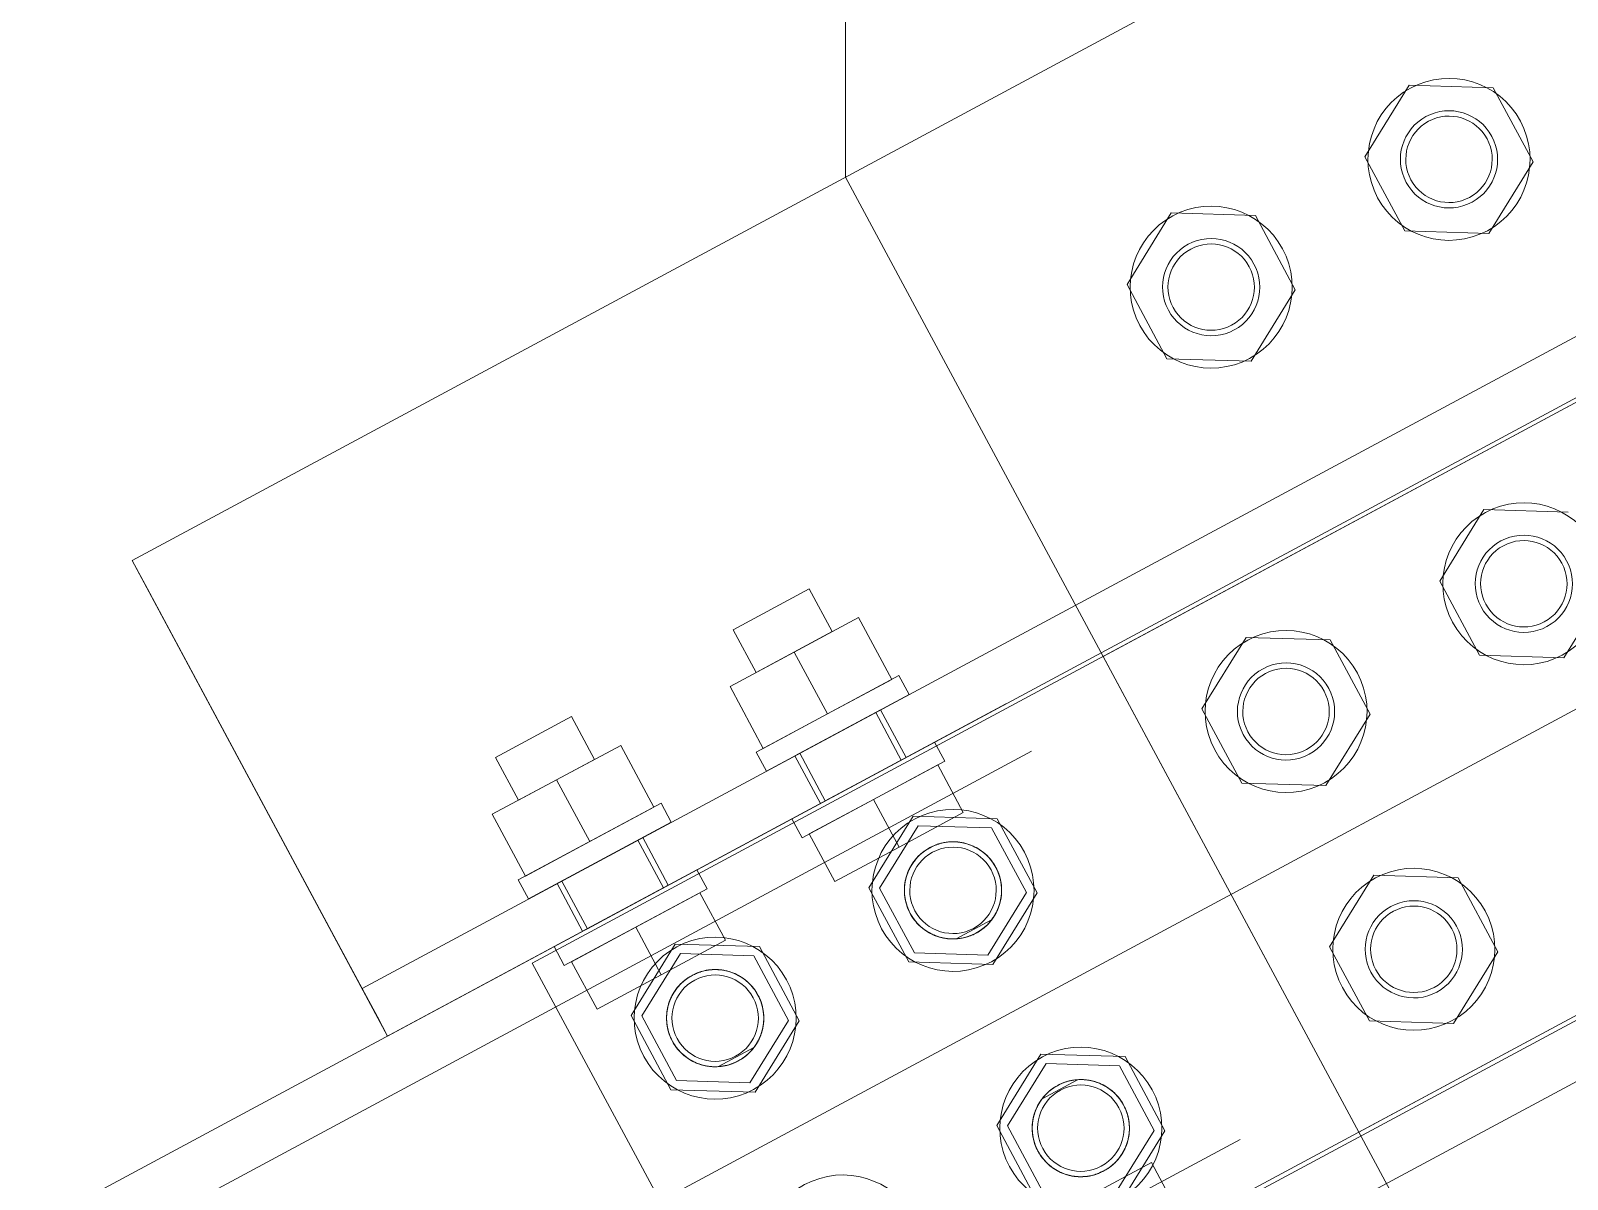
# Model space of a CAD drawing. Header units: millimetres. Extents: x -6949 to 83354, y -55091 to 16861.
# Drawn here: x 21558.7 to 21843.2, y 11465.8 to 11678.6 of the extents above; entities that cross this region are included whole.
import ezdxf

# ---------------------------------------------------------------- set-up
doc = ezdxf.new("R2010")
doc.units = ezdxf.units.MM
doc.layers.add('A-DETL', color=7, linetype='Continuous', lineweight=18, true_color=0x00a600)
doc.layers.add('S-BEAM', color=7, linetype='Continuous', lineweight=18)
doc.layers.add('S-FSTN', color=7, linetype='Continuous', lineweight=18)

msp = doc.modelspace()

# ---------------------------------------------------------------- linework, layer by layer
at = {"layer": 'A-DETL'}
msp.add_line((18750, 9890), (22500, 11905), dxfattribs=at)
at = {"layer": 'S-BEAM'}
for p, q in [((21739.27, 11553.9), (15768.47, 8345.59)), ((21744.01, 11545.1), (15773.2, 8336.78)), ((21736.62, 11513.89), (21730.06, 11510.36)), ((21692.58, 11490.22), (21686.02, 11486.7)), ((21752.53, 11484.28), (21745.97, 11480.76)), ((15811.83, 8264.9), (21782.63, 11473.22))]:
    msp.add_line(p, q, dxfattribs=at)
for points, knots in [([(21721.53, 11515.08), (21721.05, 11516.01), (21720.42, 11517.87), (21720.42, 11520.14), (21720.74, 11521.61), (21720.97, 11522.35), (21721.25, 11523.08), (21721.55, 11523.66), (21721.83, 11524.11), (21722.13, 11524.56), (21722.55, 11525.12), (21723.13, 11525.76), (21723.64, 11526.23), (21724.09, 11526.56), (21724.57, 11526.89), (21725.21, 11527.27), (21726.01, 11527.66), (21726.81, 11527.96), (21727.62, 11528.17), (21728.46, 11528.3), (21729.16, 11528.34), (21729.7, 11528.34), (21730.23, 11528.32), (21730.88, 11528.25), (21731.65, 11528.09), (21732.39, 11527.87), (21733.32, 11527.51), (21734.42, 11526.91), (21735.99, 11525.68), (21736.89, 11524.52), (21737.39, 11523.61)], [0, 0, 0, 0, 0.111111, 0.222222, 0.25, 0.277778, 0.305556, 0.333333, 0.347222, 0.361111, 0.388889, 0.416667, 0.444444, 0.458333, 0.472222, 0.5, 0.527778, 0.555556, 0.583333, 0.611111, 0.638889, 0.652778, 0.666667, 0.694444, 0.722222, 0.75, 0.777778, 0.833333, 0.888889, 1, 1, 1, 1]), ([(21721.53, 11515.08), (21720.93, 11516.24), (21720.41, 11518), (21720.46, 11520.21), (21720.69, 11521.43), (21720.96, 11522.36), (21721.27, 11523.11), (21721.57, 11523.69), (21721.91, 11524.25), (21722.42, 11524.96), (21723, 11525.63), (21723.51, 11526.11), (21724.05, 11526.55), (21724.81, 11527.06), (21725.81, 11527.58), (21726.74, 11527.95), (21727.62, 11528.17), (21728.46, 11528.3), (21729.16, 11528.34), (21729.7, 11528.34), (21730.23, 11528.32), (21730.88, 11528.25), (21731.65, 11528.09), (21732.39, 11527.87), (21733.79, 11527.33), (21735.68, 11526.08), (21736.89, 11524.52), (21737.39, 11523.61)], [-1, -1, -1, -1, -0.861111, -0.791667, -0.756944, -0.722222, -0.6875, -0.670139, -0.652778, -0.618056, -0.583333, -0.565972, -0.548611, -0.513889, -0.479167, -0.444444, -0.416667, -0.388889, -0.361111, -0.347222, -0.333333, -0.305556, -0.277778, -0.25, -0.222222, -0.111111, 0, 0, 0, 0]), ([(21721.53, 11515.08), (21721.06, 11516.01), (21720.59, 11517.4), (21720.42, 11519.31), (21720.5, 11520.39), (21720.63, 11521.1), (21720.74, 11521.58), (21720.9, 11522.17), (21721.11, 11522.76), (21721.3, 11523.16), (21721.42, 11523.39), (21721.51, 11523.56), (21721.61, 11523.73), (21721.74, 11523.96), (21722, 11524.37), (21722.4, 11524.95), (21722.97, 11525.62), (21723.45, 11526.06), (21723.8, 11526.33), (21724.05, 11526.51), (21724.5, 11526.83), (21725.22, 11527.25), (21725.96, 11527.61), (21726.48, 11527.82), (21726.76, 11527.92), (21727.18, 11528.07), (21727.82, 11528.22), (21728.69, 11528.33), (21729.4, 11528.34), (21729.88, 11528.33), (21730.14, 11528.32), (21730.34, 11528.3), (21730.53, 11528.29), (21730.79, 11528.26), (21731.23, 11528.19), (21731.84, 11528.05), (21732.42, 11527.85), (21732.87, 11527.68), (21733.54, 11527.39), (21734.48, 11526.87), (21735.99, 11525.67), (21736.89, 11524.51), (21737.39, 11523.61)], [0, 0, 0, 0, 0.111111, 0.166667, 0.222222, 0.236111, 0.25, 0.277778, 0.305556, 0.319444, 0.326389, 0.333333, 0.340278, 0.347222, 0.361111, 0.388889, 0.416667, 0.444444, 0.451389, 0.458333, 0.472222, 0.5, 0.527778, 0.541667, 0.548611, 0.555556, 0.583333, 0.611111, 0.638889, 0.652778, 0.659722, 0.666667, 0.673611, 0.680556, 0.694444, 0.722222, 0.75, 0.763889, 0.777778, 0.833333, 0.888889, 1, 1, 1, 1]), ([(21721.53, 11515.08), (21721.06, 11516.01), (21720.59, 11517.4), (21720.42, 11519.31), (21720.5, 11520.39), (21720.63, 11521.1), (21720.74, 11521.58), (21720.9, 11522.17), (21721.11, 11522.76), (21721.3, 11523.16), (21721.42, 11523.39), (21721.51, 11523.56), (21721.61, 11523.73), (21721.74, 11523.96), (21722, 11524.37), (21722.4, 11524.95), (21722.97, 11525.62), (21723.45, 11526.06), (21723.8, 11526.33), (21724.05, 11526.51), (21724.5, 11526.83), (21725.22, 11527.25), (21725.96, 11527.61), (21726.48, 11527.82), (21726.76, 11527.92), (21727.18, 11528.07), (21727.82, 11528.22), (21728.69, 11528.33), (21729.4, 11528.34), (21729.88, 11528.33), (21730.14, 11528.32), (21730.34, 11528.3), (21730.53, 11528.29), (21730.79, 11528.26), (21731.23, 11528.19), (21731.84, 11528.05), (21732.42, 11527.85), (21732.87, 11527.68), (21733.54, 11527.39), (21734.48, 11526.87), (21735.99, 11525.67), (21736.89, 11524.51), (21737.39, 11523.61)], [-1, -1, -1, -1, -0.888889, -0.833333, -0.777778, -0.763889, -0.75, -0.722222, -0.694444, -0.680556, -0.673611, -0.666667, -0.659722, -0.652778, -0.638889, -0.611111, -0.583333, -0.555556, -0.548611, -0.541667, -0.527778, -0.5, -0.472222, -0.458333, -0.451389, -0.444444, -0.416667, -0.388889, -0.361111, -0.347222, -0.340278, -0.333333, -0.326389, -0.319444, -0.305556, -0.277778, -0.25, -0.236111, -0.222222, -0.166667, -0.111111, 0, 0, 0, 0]), ([(21721.53, 11515.08), (21722, 11514.21), (21723.17, 11512.68), (21725.14, 11511.35), (21726.6, 11510.8), (21727.64, 11510.51), (21728.96, 11510.31), (21730.61, 11510.38), (21732.03, 11510.68), (21733.17, 11511.12), (21734.1, 11511.61), (21734.96, 11512.19), (21735.72, 11512.85), (21736.43, 11513.62), (21737.04, 11514.45), (21737.53, 11515.31), (21737.93, 11516.25), (21738.22, 11517.21), (21738.47, 11518.48), (21738.5, 11520.78), (21737.98, 11522.52), (21737.39, 11523.61)], [0, 0, 0, 0, 0.111111, 0.222222, 0.25, 0.277778, 0.333333, 0.388889, 0.444444, 0.479167, 0.513889, 0.548611, 0.583333, 0.618056, 0.652778, 0.6875, 0.722222, 0.756944, 0.791667, 0.861111, 1, 1, 1, 1]), ([(21721.53, 11515.08), (21722.07, 11514.06), (21723.18, 11512.72), (21725.06, 11511.44), (21726.23, 11510.93), (21727.2, 11510.62), (21728.22, 11510.41), (21729.22, 11510.33), (21730.28, 11510.37), (21731.35, 11510.53), (21732.35, 11510.8), (21733.34, 11511.21), (21734.3, 11511.74), (21735.33, 11512.47), (21736.18, 11513.32), (21736.88, 11514.23), (21737.47, 11515.15), (21737.9, 11516.16), (21738.21, 11517.2), (21738.42, 11518.22), (21738.5, 11519.51), (21738.3, 11521.49), (21737.84, 11522.8), (21737.39, 11523.61)], [-1, -1, -1, -1, -0.861111, -0.791667, -0.756944, -0.722222, -0.6875, -0.652778, -0.618056, -0.583333, -0.548611, -0.513889, -0.479167, -0.444444, -0.388889, -0.361111, -0.333333, -0.277778, -0.25, -0.222222, -0.166667, -0.111111, 0, 0, 0, 0]), ([(21721.53, 11515.08), (21721.96, 11514.26), (21722.8, 11513.16), (21724.34, 11511.9), (21725.46, 11511.25), (21726.43, 11510.87), (21727.47, 11510.54), (21728.55, 11510.36), (21729.64, 11510.34), (21730.78, 11510.42), (21731.96, 11510.66), (21733.14, 11511.11), (21734.11, 11511.62), (21735, 11512.22), (21735.78, 11512.91), (21736.5, 11513.71), (21737.12, 11514.58), (21737.6, 11515.46), (21737.99, 11516.42), (21738.26, 11517.4), (21738.49, 11518.66), (21738.46, 11520.93), (21737.96, 11522.6), (21737.39, 11523.61)], [0, 0, 0, 0, 0.111111, 0.166667, 0.222222, 0.25, 0.277778, 0.333333, 0.361111, 0.388889, 0.444444, 0.479167, 0.513889, 0.548611, 0.583333, 0.618056, 0.652778, 0.6875, 0.722222, 0.756944, 0.791667, 0.861111, 1, 1, 1, 1]), ([(21736.62, 11513.89), (21737.29, 11514.78), (21738.02, 11516.23), (21738.45, 11518.3), (21738.5, 11520.02), (21738.18, 11521.84), (21737.7, 11523.04), (21737.39, 11523.61)], [-1, -1, -1, -1, -0.7, -0.55, -0.4, -0.2, 0, 0, 0, 0]), ([(21730.06, 11510.36), (21729.32, 11510.32), (21727.89, 11510.4), (21726, 11510.97), (21724.71, 11511.68), (21723.88, 11512.27), (21722.73, 11513.26), (21721.99, 11514.23), (21721.53, 11515.08)], [0, 0, 0, 0, 0.2, 0.4, 0.55, 0.625, 0.7, 1, 1, 1, 1]), ([(21677.49, 11491.42), (21677.01, 11492.34), (21676.37, 11494.21), (21676.38, 11496.48), (21676.7, 11497.95), (21676.92, 11498.69), (21677.21, 11499.42), (21677.51, 11499.99), (21677.79, 11500.44), (21678.09, 11500.9), (21678.51, 11501.46), (21679.08, 11502.09), (21679.6, 11502.56), (21680.05, 11502.9), (21680.52, 11503.23), (21681.16, 11503.6), (21681.97, 11503.99), (21682.76, 11504.3), (21683.57, 11504.5), (21684.42, 11504.63), (21685.11, 11504.67), (21685.66, 11504.67), (21686.19, 11504.66), (21686.84, 11504.59), (21687.6, 11504.43), (21688.34, 11504.2), (21689.28, 11503.84), (21690.37, 11503.25), (21691.94, 11502.02), (21692.85, 11500.85), (21693.35, 11499.94)], [0, 0, 0, 0, 0.111111, 0.222222, 0.25, 0.277778, 0.305556, 0.333333, 0.347222, 0.361111, 0.388889, 0.416667, 0.444444, 0.458333, 0.472222, 0.5, 0.527778, 0.555556, 0.583333, 0.611111, 0.638889, 0.652778, 0.666667, 0.694444, 0.722222, 0.75, 0.777778, 0.833333, 0.888889, 1, 1, 1, 1]), ([(21677.49, 11491.42), (21676.89, 11492.57), (21676.37, 11494.33), (21676.42, 11496.54), (21676.65, 11497.76), (21676.92, 11498.69), (21677.22, 11499.44), (21677.53, 11500.02), (21677.87, 11500.58), (21678.37, 11501.3), (21678.96, 11501.96), (21679.47, 11502.44), (21680.01, 11502.88), (21680.77, 11503.39), (21681.76, 11503.91), (21682.7, 11504.28), (21683.57, 11504.5), (21684.42, 11504.63), (21685.11, 11504.67), (21685.66, 11504.67), (21686.19, 11504.66), (21686.84, 11504.59), (21687.6, 11504.43), (21688.34, 11504.2), (21689.74, 11503.66), (21691.64, 11502.41), (21692.85, 11500.85), (21693.35, 11499.94)], [-1, -1, -1, -1, -0.861111, -0.791667, -0.756944, -0.722222, -0.6875, -0.670139, -0.652778, -0.618056, -0.583333, -0.565972, -0.548611, -0.513889, -0.479167, -0.444444, -0.416667, -0.388889, -0.361111, -0.347222, -0.333333, -0.305556, -0.277778, -0.25, -0.222222, -0.111111, 0, 0, 0, 0]), ([(21677.49, 11491.42), (21677.02, 11492.34), (21676.54, 11493.73), (21676.37, 11495.65), (21676.46, 11496.73), (21676.59, 11497.43), (21676.69, 11497.91), (21676.85, 11498.51), (21677.07, 11499.09), (21677.26, 11499.5), (21677.37, 11499.73), (21677.47, 11499.9), (21677.56, 11500.07), (21677.7, 11500.29), (21677.95, 11500.7), (21678.36, 11501.28), (21678.92, 11501.95), (21679.4, 11502.39), (21679.76, 11502.67), (21680, 11502.85), (21680.46, 11503.16), (21681.17, 11503.58), (21681.92, 11503.94), (21682.43, 11504.15), (21682.72, 11504.26), (21683.14, 11504.4), (21683.78, 11504.56), (21684.64, 11504.66), (21685.35, 11504.68), (21685.83, 11504.66), (21686.1, 11504.65), (21686.3, 11504.64), (21686.49, 11504.62), (21686.74, 11504.59), (21687.18, 11504.53), (21687.79, 11504.38), (21688.38, 11504.19), (21688.83, 11504.01), (21689.49, 11503.73), (21690.44, 11503.2), (21691.94, 11502.01), (21692.84, 11500.84), (21693.35, 11499.94)], [0, 0, 0, 0, 0.111111, 0.166667, 0.222222, 0.236111, 0.25, 0.277778, 0.305556, 0.319444, 0.326389, 0.333333, 0.340278, 0.347222, 0.361111, 0.388889, 0.416667, 0.444444, 0.451389, 0.458333, 0.472222, 0.5, 0.527778, 0.541667, 0.548611, 0.555556, 0.583333, 0.611111, 0.638889, 0.652778, 0.659722, 0.666667, 0.673611, 0.680556, 0.694444, 0.722222, 0.75, 0.763889, 0.777778, 0.833333, 0.888889, 1, 1, 1, 1]), ([(21677.49, 11491.42), (21677.02, 11492.34), (21676.54, 11493.73), (21676.37, 11495.65), (21676.46, 11496.73), (21676.59, 11497.43), (21676.69, 11497.91), (21676.85, 11498.51), (21677.07, 11499.09), (21677.26, 11499.5), (21677.37, 11499.73), (21677.47, 11499.9), (21677.56, 11500.07), (21677.7, 11500.29), (21677.95, 11500.7), (21678.36, 11501.28), (21678.92, 11501.95), (21679.4, 11502.39), (21679.76, 11502.67), (21680, 11502.85), (21680.46, 11503.16), (21681.17, 11503.58), (21681.92, 11503.94), (21682.43, 11504.15), (21682.72, 11504.26), (21683.14, 11504.4), (21683.78, 11504.56), (21684.64, 11504.66), (21685.35, 11504.68), (21685.83, 11504.66), (21686.1, 11504.65), (21686.3, 11504.64), (21686.49, 11504.62), (21686.74, 11504.59), (21687.18, 11504.53), (21687.79, 11504.38), (21688.38, 11504.19), (21688.83, 11504.01), (21689.49, 11503.73), (21690.44, 11503.2), (21691.94, 11502.01), (21692.84, 11500.84), (21693.35, 11499.94)], [-1, -1, -1, -1, -0.888889, -0.833333, -0.777778, -0.763889, -0.75, -0.722222, -0.694444, -0.680556, -0.673611, -0.666667, -0.659722, -0.652778, -0.638889, -0.611111, -0.583333, -0.555556, -0.548611, -0.541667, -0.527778, -0.5, -0.472222, -0.458333, -0.451389, -0.444444, -0.416667, -0.388889, -0.361111, -0.347222, -0.340278, -0.333333, -0.326389, -0.319444, -0.305556, -0.277778, -0.25, -0.236111, -0.222222, -0.166667, -0.111111, 0, 0, 0, 0]), ([(21677.49, 11491.42), (21677.95, 11490.54), (21679.13, 11489.02), (21681.1, 11487.69), (21682.56, 11487.14), (21683.6, 11486.84), (21684.92, 11486.64), (21686.56, 11486.71), (21687.98, 11487.01), (21689.12, 11487.46), (21690.06, 11487.95), (21690.91, 11488.52), (21691.68, 11489.18), (21692.38, 11489.95), (21692.99, 11490.78), (21693.49, 11491.64), (21693.88, 11492.58), (21694.18, 11493.55), (21694.42, 11494.81), (21694.45, 11497.11), (21693.94, 11498.85), (21693.35, 11499.94)], [0, 0, 0, 0, 0.111111, 0.222222, 0.25, 0.277778, 0.333333, 0.388889, 0.444444, 0.479167, 0.513889, 0.548611, 0.583333, 0.618056, 0.652778, 0.6875, 0.722222, 0.756944, 0.791667, 0.861111, 1, 1, 1, 1]), ([(21677.49, 11491.42), (21678.02, 11490.39), (21679.13, 11489.05), (21681.01, 11487.78), (21682.19, 11487.26), (21683.16, 11486.95), (21684.17, 11486.74), (21685.18, 11486.66), (21686.24, 11486.7), (21687.3, 11486.86), (21688.31, 11487.13), (21689.3, 11487.54), (21690.26, 11488.07), (21691.29, 11488.8), (21692.14, 11489.65), (21692.83, 11490.56), (21693.42, 11491.49), (21693.86, 11492.49), (21694.17, 11493.53), (21694.38, 11494.56), (21694.46, 11495.84), (21694.25, 11497.83), (21693.8, 11499.13), (21693.35, 11499.94)], [-1, -1, -1, -1, -0.861111, -0.791667, -0.756944, -0.722222, -0.6875, -0.652778, -0.618056, -0.583333, -0.548611, -0.513889, -0.479167, -0.444444, -0.388889, -0.361111, -0.333333, -0.277778, -0.25, -0.222222, -0.166667, -0.111111, 0, 0, 0, 0]), ([(21677.49, 11491.42), (21677.92, 11490.6), (21678.75, 11489.5), (21680.3, 11488.23), (21681.41, 11487.58), (21682.38, 11487.2), (21683.42, 11486.88), (21684.5, 11486.69), (21685.6, 11486.67), (21686.74, 11486.75), (21687.92, 11486.99), (21689.1, 11487.45), (21690.07, 11487.95), (21690.96, 11488.55), (21691.74, 11489.24), (21692.46, 11490.05), (21693.07, 11490.91), (21693.56, 11491.79), (21693.94, 11492.75), (21694.22, 11493.73), (21694.44, 11495), (21694.42, 11497.26), (21693.91, 11498.93), (21693.35, 11499.94)], [0, 0, 0, 0, 0.111111, 0.166667, 0.222222, 0.25, 0.277778, 0.333333, 0.361111, 0.388889, 0.444444, 0.479167, 0.513889, 0.548611, 0.583333, 0.618056, 0.652778, 0.6875, 0.722222, 0.756944, 0.791667, 0.861111, 1, 1, 1, 1]), ([(21692.58, 11490.22), (21693.25, 11491.11), (21693.98, 11492.56), (21694.4, 11494.63), (21694.45, 11496.35), (21694.14, 11498.18), (21693.66, 11499.37), (21693.35, 11499.94)], [-1, -1, -1, -1, -0.7, -0.55, -0.4, -0.2, 0, 0, 0, 0]), ([(21686.02, 11486.7), (21685.28, 11486.65), (21683.84, 11486.73), (21681.96, 11487.3), (21680.66, 11488.01), (21679.84, 11488.6), (21678.69, 11489.59), (21677.95, 11490.56), (21677.49, 11491.42)], [0, 0, 0, 0, 0.2, 0.4, 0.55, 0.625, 0.7, 1, 1, 1, 1]), ([(21745.2, 11471.04), (21744.61, 11472.13), (21744.09, 11473.87), (21744.13, 11476.17), (21744.37, 11477.44), (21744.67, 11478.4), (21745.06, 11479.34), (21745.56, 11480.2), (21746.17, 11481.03), (21746.88, 11481.8), (21747.64, 11482.46), (21748.5, 11483.04), (21749.43, 11483.52), (21750.57, 11483.97), (21751.99, 11484.27), (21753.63, 11484.34), (21754.96, 11484.14), (21755.99, 11483.84), (21757.45, 11483.29), (21759.42, 11481.96), (21760.6, 11480.44), (21761.06, 11479.56)], [-1, -1, -1, -1, -0.861111, -0.791667, -0.756944, -0.722222, -0.6875, -0.652778, -0.618056, -0.583333, -0.548611, -0.513889, -0.479167, -0.444444, -0.388889, -0.333333, -0.277778, -0.25, -0.222222, -0.111111, 0, 0, 0, 0]), ([(21745.2, 11471.04), (21744.64, 11472.05), (21744.13, 11473.72), (21744.11, 11475.99), (21744.33, 11477.25), (21744.61, 11478.23), (21744.99, 11479.19), (21745.48, 11480.08), (21746.1, 11480.94), (21746.82, 11481.74), (21747.6, 11482.43), (21748.48, 11483.03), (21749.45, 11483.53), (21750.63, 11483.99), (21751.81, 11484.23), (21752.96, 11484.31), (21754.05, 11484.29), (21755.13, 11484.1), (21756.17, 11483.78), (21757.14, 11483.39), (21758.25, 11482.75), (21759.8, 11481.48), (21760.63, 11480.38), (21761.06, 11479.56)], [-1, -1, -1, -1, -0.861111, -0.791667, -0.756944, -0.722222, -0.6875, -0.652778, -0.618056, -0.583333, -0.548611, -0.513889, -0.479167, -0.444444, -0.388889, -0.361111, -0.333333, -0.277778, -0.25, -0.222222, -0.166667, -0.111111, 0, 0, 0, 0]), ([(21745.2, 11471.04), (21744.75, 11471.85), (21744.29, 11473.15), (21744.09, 11475.14), (21744.17, 11476.43), (21744.38, 11477.45), (21744.69, 11478.49), (21745.13, 11479.5), (21745.72, 11480.42), (21746.41, 11481.33), (21747.26, 11482.18), (21748.3, 11482.91), (21749.26, 11483.44), (21750.24, 11483.85), (21751.25, 11484.12), (21752.32, 11484.28), (21753.38, 11484.32), (21754.38, 11484.24), (21755.39, 11484.03), (21756.36, 11483.71), (21757.54, 11483.2), (21759.41, 11481.93), (21760.53, 11480.59), (21761.06, 11479.56)], [0, 0, 0, 0, 0.111111, 0.166667, 0.222222, 0.25, 0.277778, 0.333333, 0.361111, 0.388889, 0.444444, 0.479167, 0.513889, 0.548611, 0.583333, 0.618056, 0.652778, 0.6875, 0.722222, 0.756944, 0.791667, 0.861111, 1, 1, 1, 1]), ([(21752.53, 11484.28), (21753.27, 11484.33), (21754.7, 11484.25), (21756.59, 11483.68), (21757.89, 11482.97), (21758.71, 11482.38), (21759.86, 11481.39), (21760.6, 11480.42), (21761.06, 11479.56)], [0, 0, 0, 0, 0.2, 0.4, 0.55, 0.625, 0.7, 1, 1, 1, 1]), ([(21745.97, 11480.76), (21745.3, 11479.87), (21744.57, 11478.42), (21744.14, 11476.35), (21744.09, 11474.63), (21744.41, 11472.8), (21744.89, 11471.61), (21745.2, 11471.04)], [-1, -1, -1, -1, -0.7, -0.55, -0.4, -0.2, 0, 0, 0, 0]), ([(21745.2, 11471.04), (21745.7, 11470.13), (21746.91, 11468.57), (21748.81, 11467.32), (21750.21, 11466.78), (21750.95, 11466.55), (21751.71, 11466.39), (21752.36, 11466.32), (21752.89, 11466.31), (21753.44, 11466.31), (21754.14, 11466.35), (21754.98, 11466.48), (21755.65, 11466.65), (21756.18, 11466.84), (21756.72, 11467.05), (21757.39, 11467.38), (21758.16, 11467.83), (21758.85, 11468.33), (21759.47, 11468.89), (21760.04, 11469.52), (21760.46, 11470.08), (21760.76, 11470.54), (21761.04, 11470.99), (21761.34, 11471.57), (21761.63, 11472.29), (21761.85, 11473.04), (21762.06, 11474.01), (21762.17, 11475.26), (21762.02, 11477.24), (21761.54, 11478.64), (21761.06, 11479.56)], [0, 0, 0, 0, 0.111111, 0.222222, 0.25, 0.277778, 0.305556, 0.333333, 0.347222, 0.361111, 0.388889, 0.416667, 0.444444, 0.458333, 0.472222, 0.5, 0.527778, 0.555556, 0.583333, 0.611111, 0.638889, 0.652778, 0.666667, 0.694444, 0.722222, 0.75, 0.777778, 0.833333, 0.888889, 1, 1, 1, 1]), ([(21745.2, 11471.04), (21745.83, 11469.9), (21747.01, 11468.5), (21748.88, 11467.32), (21750.02, 11466.84), (21750.95, 11466.55), (21751.75, 11466.39), (21752.4, 11466.32), (21753.05, 11466.3), (21753.92, 11466.32), (21754.8, 11466.45), (21755.49, 11466.61), (21756.15, 11466.81), (21756.99, 11467.17), (21757.98, 11467.71), (21758.8, 11468.28), (21759.47, 11468.89), (21760.04, 11469.52), (21760.46, 11470.08), (21760.76, 11470.54), (21761.04, 11470.99), (21761.34, 11471.57), (21761.63, 11472.29), (21761.85, 11473.04), (21762.17, 11474.5), (21762.18, 11476.77), (21761.54, 11478.64), (21761.06, 11479.56)], [-1, -1, -1, -1, -0.861111, -0.791667, -0.756944, -0.722222, -0.6875, -0.670139, -0.652778, -0.618056, -0.583333, -0.565972, -0.548611, -0.513889, -0.479167, -0.444444, -0.416667, -0.388889, -0.361111, -0.347222, -0.333333, -0.305556, -0.277778, -0.25, -0.222222, -0.111111, 0, 0, 0, 0]), ([(21745.2, 11471.04), (21745.71, 11470.14), (21746.6, 11468.97), (21748.11, 11467.78), (21749.06, 11467.25), (21749.72, 11466.97), (21750.17, 11466.79), (21750.76, 11466.6), (21751.37, 11466.45), (21751.81, 11466.39), (21752.06, 11466.36), (21752.26, 11466.34), (21752.45, 11466.33), (21752.72, 11466.32), (21753.2, 11466.3), (21753.91, 11466.32), (21754.77, 11466.42), (21755.41, 11466.58), (21755.83, 11466.72), (21756.12, 11466.83), (21756.63, 11467.04), (21757.37, 11467.4), (21758.09, 11467.82), (21758.55, 11468.13), (21758.79, 11468.31), (21759.14, 11468.59), (21759.63, 11469.03), (21760.19, 11469.7), (21760.6, 11470.28), (21760.85, 11470.69), (21760.99, 11470.92), (21761.08, 11471.09), (21761.18, 11471.26), (21761.29, 11471.49), (21761.48, 11471.89), (21761.7, 11472.48), (21761.86, 11473.07), (21761.96, 11473.55), (21762.09, 11474.25), (21762.18, 11475.33), (21762.01, 11477.25), (21761.53, 11478.64), (21761.06, 11479.56)], [-1, -1, -1, -1, -0.888889, -0.833333, -0.777778, -0.763889, -0.75, -0.722222, -0.694444, -0.680556, -0.673611, -0.666667, -0.659722, -0.652778, -0.638889, -0.611111, -0.583333, -0.555556, -0.548611, -0.541667, -0.527778, -0.5, -0.472222, -0.458333, -0.451389, -0.444444, -0.416667, -0.388889, -0.361111, -0.347222, -0.340278, -0.333333, -0.326389, -0.319444, -0.305556, -0.277778, -0.25, -0.236111, -0.222222, -0.166667, -0.111111, 0, 0, 0, 0]), ([(21745.2, 11471.04), (21745.71, 11470.14), (21746.6, 11468.97), (21748.11, 11467.78), (21749.06, 11467.25), (21749.72, 11466.97), (21750.17, 11466.79), (21750.76, 11466.6), (21751.37, 11466.45), (21751.81, 11466.39), (21752.06, 11466.36), (21752.26, 11466.34), (21752.45, 11466.33), (21752.72, 11466.32), (21753.2, 11466.3), (21753.91, 11466.32), (21754.77, 11466.42), (21755.41, 11466.58), (21755.83, 11466.72), (21756.12, 11466.83), (21756.63, 11467.04), (21757.37, 11467.4), (21758.09, 11467.82), (21758.55, 11468.13), (21758.79, 11468.31), (21759.14, 11468.59), (21759.63, 11469.03), (21760.19, 11469.7), (21760.6, 11470.28), (21760.85, 11470.69), (21760.99, 11470.92), (21761.08, 11471.09), (21761.18, 11471.26), (21761.29, 11471.49), (21761.48, 11471.89), (21761.7, 11472.48), (21761.86, 11473.07), (21761.96, 11473.55), (21762.09, 11474.25), (21762.18, 11475.33), (21762.01, 11477.25), (21761.53, 11478.64), (21761.06, 11479.56)], [0, 0, 0, 0, 0.111111, 0.166667, 0.222222, 0.236111, 0.25, 0.277778, 0.305556, 0.319444, 0.326389, 0.333333, 0.340278, 0.347222, 0.361111, 0.388889, 0.416667, 0.444444, 0.451389, 0.458333, 0.472222, 0.5, 0.527778, 0.541667, 0.548611, 0.555556, 0.583333, 0.611111, 0.638889, 0.652778, 0.659722, 0.666667, 0.673611, 0.680556, 0.694444, 0.722222, 0.75, 0.763889, 0.777778, 0.833333, 0.888889, 1, 1, 1, 1])]:
    msp.add_open_spline(points, degree=3, knots=knots, dxfattribs=at)
at = {"layer": 'S-FSTN'}
for p, q in [((21709.56, 11810), (21709.56, 11651.46)), ((21841.69, 11722.46), (21577.43, 11580.46)), ((21841.69, 11722.46), (21577.43, 11580.46)), ((21577.43, 11580.46), (21841.69, 11722.46)), ((21813.93, 11668.48), (21805.73, 11655.23)), ((21813.93, 11668.48), (21805.73, 11655.23)), ((21829.52, 11668.01), (21813.93, 11668.48)), ((21829.52, 11668.01), (21813.93, 11668.48)), ((21836.9, 11654.27), (21829.52, 11668.01)), ((21836.9, 11654.27), (21829.52, 11668.01)), ((21805.73, 11655.23), (21813.11, 11641.49)), ((21805.73, 11655.23), (21813.11, 11641.49)), ((21828.69, 11641.02), (21836.9, 11654.27)), ((21828.69, 11641.02), (21836.9, 11654.27)), ((21709.56, 11651.46), (21852.31, 11385.79)), ((21769.89, 11644.82), (21761.69, 11631.56)), ((21769.89, 11644.82), (21761.69, 11631.56)), ((21785.47, 11644.34), (21769.89, 11644.82)), ((21785.47, 11644.34), (21769.89, 11644.82)), ((21792.85, 11630.61), (21785.47, 11644.34)), ((21792.85, 11630.61), (21785.47, 11644.34)), ((21620.03, 11501.18), (21884.29, 11643.18)), ((21884.29, 11643.18), (21620.03, 11501.18)), ((21813.11, 11641.49), (21828.69, 11641.02)), ((21813.11, 11641.49), (21828.69, 11641.02)), ((21889.02, 11634.37), (21624.76, 11492.37)), ((21624.76, 11492.37), (21889.02, 11634.37)), ((21761.69, 11631.56), (21769.07, 11617.83)), ((21761.69, 11631.56), (21769.07, 11617.83)), ((21784.65, 11617.35), (21792.85, 11630.61)), ((21784.65, 11617.35), (21792.85, 11630.61)), ((21769.07, 11617.83), (21784.65, 11617.35)), ((21769.07, 11617.83), (21784.65, 11617.35)), ((21845.36, 11610), (21651.56, 11505.87)), ((21845.36, 11610), (21651.56, 11505.87)), ((21845.36, 11610), (21757.27, 11562.67)), ((21845.36, 11610), (21757.27, 11562.67)), ((21827.79, 11589.88), (21819.59, 11576.62)), ((21827.79, 11589.88), (21819.59, 11576.62)), ((21843.37, 11589.4), (21827.79, 11589.88)), ((21843.37, 11589.4), (21827.79, 11589.88)), ((21580.27, 11575.18), (21577.43, 11580.46)), ((21577.43, 11580.46), (21580.27, 11575.18)), ((21624.76, 11492.37), (21577.43, 11580.46)), ((21614.35, 11511.75), (21580.27, 11575.18)), ((21688.76, 11567.63), (21702.85, 11575.2)), ((21702.85, 11575.2), (21688.76, 11567.63)), ((21688.76, 11567.63), (21702.85, 11575.2)), ((21702.85, 11575.2), (21688.76, 11567.63)), ((21707.11, 11567.28), (21702.85, 11575.2)), ((21707.11, 11567.28), (21702.85, 11575.2)), ((21819.59, 11576.62), (21826.97, 11562.89)), ((21819.59, 11576.62), (21826.97, 11562.89)), ((21842.55, 11562.41), (21850.75, 11575.67)), ((21842.55, 11562.41), (21850.75, 11575.67)), ((21700.07, 11563.49), (21711.96, 11569.88)), ((21700.07, 11563.49), (21711.96, 11569.88)), ((21718.11, 11558.43), (21711.96, 11569.88)), ((21718.11, 11558.43), (21711.96, 11569.88)), ((21688.76, 11567.63), (21693.02, 11559.7)), ((21688.76, 11567.63), (21693.02, 11559.7)), ((21693.02, 11559.7), (21707.11, 11567.28)), ((21707.11, 11567.28), (21693.02, 11559.7)), ((21693.02, 11559.7), (21707.11, 11567.28)), ((21707.11, 11567.28), (21693.02, 11559.7)), ((21783.75, 11566.21), (21775.54, 11552.95)), ((21783.75, 11566.21), (21775.54, 11552.95)), ((21799.33, 11565.74), (21783.75, 11566.21)), ((21799.33, 11565.74), (21783.75, 11566.21)), ((21806.71, 11552), (21799.33, 11565.74)), ((21806.71, 11552), (21799.33, 11565.74)), ((21688.17, 11557.1), (21700.07, 11563.49)), ((21688.17, 11557.1), (21700.07, 11563.49)), ((21706.22, 11552.04), (21700.07, 11563.49)), ((21706.22, 11552.04), (21700.07, 11563.49)), ((21706.22, 11552.04), (21700.07, 11563.49)), ((21706.22, 11552.04), (21700.07, 11563.49)), ((21757.27, 11562.67), (21804.6, 11474.58)), ((21757.27, 11562.67), (21804.6, 11474.58)), ((21826.97, 11562.89), (21842.55, 11562.41)), ((21826.97, 11562.89), (21842.55, 11562.41)), ((21693.01, 11544.94), (21719.43, 11559.14)), ((21719.43, 11559.14), (21693.01, 11544.94)), ((21693.01, 11544.94), (21719.43, 11559.14)), ((21719.43, 11559.14), (21693.01, 11544.94)), ((21718.11, 11558.43), (21706.22, 11552.04)), ((21718.11, 11558.43), (21706.22, 11552.04)), ((21721.33, 11555.61), (21719.43, 11559.14)), ((21721.33, 11555.61), (21719.43, 11559.14)), ((21694.33, 11545.65), (21688.17, 11557.1)), ((21694.33, 11545.65), (21688.17, 11557.1)), ((21694.9, 11541.41), (21721.33, 11555.61)), ((21721.33, 11555.61), (21694.9, 11541.41)), ((21694.9, 11541.41), (21721.33, 11555.61)), ((21721.33, 11555.61), (21694.9, 11541.41)), ((21700.18, 11544.25), (21716.04, 11552.77)), ((21700.18, 11544.25), (21716.04, 11552.77)), ((21700.18, 11544.25), (21716.04, 11552.77)), ((21700.18, 11544.25), (21716.04, 11552.77)), ((21701.07, 11544.73), (21715.16, 11552.3)), ((21715.16, 11552.3), (21701.07, 11544.73)), ((21701.07, 11544.73), (21715.16, 11552.3)), ((21715.16, 11552.3), (21701.07, 11544.73)), ((21719.89, 11543.49), (21715.16, 11552.3)), ((21719.89, 11543.49), (21715.16, 11552.3)), ((21720.78, 11543.97), (21716.04, 11552.77)), ((21720.78, 11543.97), (21716.04, 11552.77)), ((21775.54, 11552.95), (21782.92, 11539.22)), ((21775.54, 11552.95), (21782.92, 11539.22)), ((21644.72, 11543.96), (21658.81, 11551.54)), ((21658.81, 11551.54), (21644.72, 11543.96)), ((21644.72, 11543.96), (21658.81, 11551.54)), ((21658.81, 11551.54), (21644.72, 11543.96)), ((21663.07, 11543.61), (21658.81, 11551.54)), ((21663.07, 11543.61), (21658.81, 11551.54)), ((21706.22, 11552.04), (21694.33, 11545.65)), ((21706.22, 11552.04), (21694.33, 11545.65)), ((21798.5, 11538.75), (21806.71, 11552)), ((21798.5, 11538.75), (21806.71, 11552)), ((21699.63, 11532.61), (21726.06, 11546.81)), ((21726.06, 11546.81), (21699.63, 11532.61)), ((21699.63, 11532.61), (21726.06, 11546.81)), ((21726.06, 11546.81), (21699.63, 11532.61)), ((21727.95, 11543.28), (21726.06, 11546.81)), ((21727.95, 11543.28), (21726.06, 11546.81)), ((21644.72, 11543.96), (21648.98, 11536.04)), ((21644.72, 11543.96), (21648.98, 11536.04)), ((21656.02, 11539.82), (21667.92, 11546.21)), ((21656.02, 11539.82), (21667.92, 11546.21)), ((21674.07, 11534.76), (21667.92, 11546.21)), ((21674.07, 11534.76), (21667.92, 11546.21)), ((21937.11, 11544.87), (21672.85, 11402.87)), ((21672.85, 11402.87), (21937.11, 11544.87)), ((21693.01, 11544.94), (21694.9, 11541.41)), ((21693.01, 11544.94), (21694.9, 11541.41)), ((21700.18, 11544.25), (21704.92, 11535.45)), ((21700.18, 11544.25), (21704.92, 11535.45)), ((21701.07, 11544.73), (21705.8, 11535.92)), ((21701.07, 11544.73), (21705.8, 11535.92)), ((21704.92, 11535.45), (21720.78, 11543.97)), ((21704.92, 11535.45), (21720.78, 11543.97)), ((21704.92, 11535.45), (21720.78, 11543.97)), ((21704.92, 11535.45), (21720.78, 11543.97)), ((21648.98, 11536.04), (21663.07, 11543.61)), ((21663.07, 11543.61), (21648.98, 11536.04)), ((21648.98, 11536.04), (21663.07, 11543.61)), ((21663.07, 11543.61), (21648.98, 11536.04)), ((21701.53, 11529.08), (21727.95, 11543.28)), ((21727.95, 11543.28), (21701.53, 11529.08)), ((21701.53, 11529.08), (21727.95, 11543.28)), ((21727.95, 11543.28), (21701.53, 11529.08)), ((21705.8, 11535.92), (21719.89, 11543.49)), ((21719.89, 11543.49), (21705.8, 11535.92)), ((21705.8, 11535.92), (21719.89, 11543.49)), ((21719.89, 11543.49), (21705.8, 11535.92)), ((21714.74, 11536.18), (21726.63, 11542.57)), ((21714.74, 11536.18), (21726.63, 11542.57)), ((21731.37, 11533.76), (21726.63, 11542.57)), ((21731.37, 11533.76), (21726.63, 11542.57)), ((21644.13, 11533.43), (21656.02, 11539.82)), ((21644.13, 11533.43), (21656.02, 11539.82)), ((21662.18, 11528.37), (21656.02, 11539.82)), ((21662.18, 11528.37), (21656.02, 11539.82)), ((21662.18, 11528.37), (21656.02, 11539.82)), ((21662.18, 11528.37), (21656.02, 11539.82)), ((21782.92, 11539.22), (21798.5, 11538.75)), ((21782.92, 11539.22), (21798.5, 11538.75)), ((21648.96, 11521.27), (21675.39, 11535.47)), ((21675.39, 11535.47), (21648.96, 11521.27)), ((21648.96, 11521.27), (21675.39, 11535.47)), ((21675.39, 11535.47), (21648.96, 11521.27)), ((21677.28, 11531.95), (21675.39, 11535.47)), ((21677.28, 11531.95), (21675.39, 11535.47)), ((21941.85, 11536.06), (21677.58, 11394.07)), ((21677.58, 11394.07), (21941.85, 11536.06)), ((21702.85, 11529.79), (21714.74, 11536.18)), ((21702.85, 11529.79), (21714.74, 11536.18)), ((21719.47, 11527.37), (21714.74, 11536.18)), ((21719.47, 11527.37), (21714.74, 11536.18)), ((21719.47, 11527.37), (21714.74, 11536.18)), ((21719.47, 11527.37), (21714.74, 11536.18)), ((21650.28, 11521.98), (21644.13, 11533.43)), ((21650.28, 11521.98), (21644.13, 11533.43)), ((21674.07, 11534.76), (21662.18, 11528.37)), ((21674.07, 11534.76), (21662.18, 11528.37)), ((21699.63, 11532.61), (21701.53, 11529.08)), ((21699.63, 11532.61), (21701.53, 11529.08)), ((21722.08, 11533.08), (21713.88, 11519.82)), ((21731.37, 11533.76), (21719.47, 11527.37)), ((21731.37, 11533.76), (21719.47, 11527.37)), ((21737.67, 11532.6), (21722.08, 11533.08)), ((21745.05, 11518.87), (21737.67, 11532.6)), ((21650.86, 11517.75), (21677.28, 11531.95)), ((21677.28, 11531.95), (21650.86, 11517.75)), ((21650.86, 11517.75), (21677.28, 11531.95)), ((21677.28, 11531.95), (21650.86, 11517.75)), ((21707.58, 11520.98), (21702.85, 11529.79)), ((21707.58, 11520.98), (21702.85, 11529.79)), ((21723.03, 11531.33), (21715.87, 11519.76)), ((21736.62, 11530.91), (21723.03, 11531.33)), ((21743.06, 11518.93), (21736.62, 11530.91)), ((21662.18, 11528.37), (21650.28, 11521.98)), ((21662.18, 11528.37), (21650.28, 11521.98)), ((21656.14, 11520.59), (21672, 11529.11)), ((21656.14, 11520.59), (21672, 11529.11)), ((21656.14, 11520.59), (21672, 11529.11)), ((21656.14, 11520.59), (21672, 11529.11)), ((21657.02, 11521.06), (21671.12, 11528.63)), ((21671.12, 11528.63), (21657.02, 11521.06)), ((21657.02, 11521.06), (21671.12, 11528.63)), ((21671.12, 11528.63), (21657.02, 11521.06)), ((21675.85, 11519.83), (21671.12, 11528.63)), ((21675.85, 11519.83), (21671.12, 11528.63)), ((21676.73, 11520.3), (21672, 11529.11)), ((21676.73, 11520.3), (21672, 11529.11)), ((21719.47, 11527.37), (21707.58, 11520.98)), ((21719.47, 11527.37), (21707.58, 11520.98)), ((21648.96, 11521.27), (21650.86, 11517.75)), ((21648.96, 11521.27), (21650.86, 11517.75)), ((21655.59, 11508.94), (21682.02, 11523.14)), ((21682.02, 11523.14), (21655.59, 11508.94)), ((21655.59, 11508.94), (21682.02, 11523.14)), ((21682.02, 11523.14), (21655.59, 11508.94)), ((21657.02, 11521.06), (21661.76, 11512.25)), ((21657.02, 11521.06), (21661.76, 11512.25)), ((21683.91, 11519.62), (21682.02, 11523.14)), ((21683.91, 11519.62), (21682.02, 11523.14)), ((21698.9, 11417.78), (21892.69, 11521.91)), ((21698.9, 11417.78), (21892.69, 11521.91)), ((21807.41, 11522.17), (21799.21, 11508.91)), ((21807.41, 11522.17), (21799.21, 11508.91)), ((21804.6, 11474.58), (21892.69, 11521.91)), ((21804.6, 11474.58), (21892.69, 11521.91)), ((21823, 11521.69), (21807.41, 11522.17)), ((21823, 11521.69), (21807.41, 11522.17)), ((21830.37, 11507.96), (21823, 11521.69)), ((21830.37, 11507.96), (21823, 11521.69)), ((21656.14, 11520.59), (21660.87, 11511.78)), ((21656.14, 11520.59), (21660.87, 11511.78)), ((21657.48, 11505.42), (21683.91, 11519.62)), ((21683.91, 11519.62), (21657.48, 11505.42)), ((21657.48, 11505.42), (21683.91, 11519.62)), ((21683.91, 11519.62), (21657.48, 11505.42)), ((21660.87, 11511.78), (21676.73, 11520.3)), ((21660.87, 11511.78), (21676.73, 11520.3)), ((21660.87, 11511.78), (21676.73, 11520.3)), ((21660.87, 11511.78), (21676.73, 11520.3)), ((21661.76, 11512.25), (21675.85, 11519.83)), ((21675.85, 11519.83), (21661.76, 11512.25)), ((21661.76, 11512.25), (21675.85, 11519.83)), ((21675.85, 11519.83), (21661.76, 11512.25)), ((21670.7, 11512.52), (21682.59, 11518.91)), ((21670.7, 11512.52), (21682.59, 11518.91)), ((21687.32, 11510.1), (21682.59, 11518.91)), ((21687.32, 11510.1), (21682.59, 11518.91)), ((21713.88, 11519.82), (21721.26, 11506.09)), ((21715.87, 11519.76), (21722.31, 11507.78)), ((21735.9, 11507.37), (21743.06, 11518.93)), ((21736.84, 11505.61), (21745.05, 11518.87)), ((21658.8, 11506.13), (21670.7, 11512.52)), ((21658.8, 11506.13), (21670.7, 11512.52)), ((21675.43, 11503.71), (21670.7, 11512.52)), ((21675.43, 11503.71), (21670.7, 11512.52)), ((21675.43, 11503.71), (21670.7, 11512.52)), ((21675.43, 11503.71), (21670.7, 11512.52)), ((21620.03, 11501.18), (21614.35, 11511.75)), ((21614.35, 11511.75), (21620.03, 11501.18)), ((21687.32, 11510.1), (21675.43, 11503.71)), ((21687.32, 11510.1), (21675.43, 11503.71)), ((21655.59, 11508.94), (21657.48, 11505.42)), ((21655.59, 11508.94), (21657.48, 11505.42)), ((21678.04, 11509.41), (21669.84, 11496.15)), ((21678.98, 11507.66), (21671.83, 11496.09)), ((21693.62, 11508.94), (21678.04, 11509.41)), ((21692.58, 11507.24), (21678.98, 11507.66)), ((21699.01, 11495.26), (21692.58, 11507.24)), ((21701, 11495.2), (21693.62, 11508.94)), ((21722.31, 11507.78), (21735.9, 11507.37)), ((21799.21, 11508.91), (21806.59, 11495.18)), ((21799.21, 11508.91), (21806.59, 11495.18)), ((21822.17, 11494.7), (21830.37, 11507.96)), ((21822.17, 11494.7), (21830.37, 11507.96)), ((21651.56, 11505.87), (21698.9, 11417.78)), ((21651.56, 11505.87), (21698.9, 11417.78)), ((21663.54, 11497.32), (21658.8, 11506.13)), ((21663.54, 11497.32), (21658.8, 11506.13)), ((21721.26, 11506.09), (21736.84, 11505.61)), ((21622.87, 11495.9), (21620.03, 11501.18)), ((21620.03, 11501.18), (21622.87, 11495.9)), ((21675.43, 11503.71), (21663.54, 11497.32)), ((21675.43, 11503.71), (21663.54, 11497.32)), ((21624.76, 11492.37), (21622.87, 11495.9)), ((21669.84, 11496.15), (21677.22, 11482.42)), ((21671.83, 11496.09), (21678.26, 11484.11)), ((21691.86, 11483.7), (21699.01, 11495.26)), ((21692.8, 11481.95), (21701, 11495.2)), ((21806.59, 11495.18), (21822.17, 11494.7)), ((21806.59, 11495.18), (21822.17, 11494.7)), ((21745.75, 11489.03), (21737.55, 11475.78)), ((21746.69, 11487.28), (21739.54, 11475.72)), ((21761.33, 11488.56), (21745.75, 11489.03)), ((21760.29, 11486.87), (21746.69, 11487.28)), ((21766.72, 11474.89), (21760.29, 11486.87)), ((21768.71, 11474.83), (21761.33, 11488.56)), ((21678.26, 11484.11), (21691.86, 11483.7)), ((21677.22, 11482.42), (21692.8, 11481.95)), ((21737.55, 11475.78), (21744.93, 11462.04)), ((21739.54, 11475.72), (21745.97, 11463.74)), ((21759.57, 11463.32), (21766.72, 11474.89)), ((21760.51, 11461.57), (21768.71, 11474.83)), ((21754.31, 11462.54), (21766.2, 11468.93)), ((21754.31, 11462.54), (21766.2, 11468.93)), ((21766.2, 11468.93), (21770.94, 11460.12)), ((21766.2, 11468.93), (21770.94, 11460.12))]:
    msp.add_line(p, q, dxfattribs=at)
for centre, radius, start, end in [((21821.31, 11654.75), 15, 28.2506, 208.2506), ((21821.31, 11654.75), 15, 28.2506, 208.2506), ((21821.31, 11654.75), 9, 28.2506, 208.2506), ((21821.31, 11654.75), 9, 28.2506, 208.2506), ((21821.31, 11654.75), 9, 28.2506, 208.2506), ((21821.31, 11654.75), 15, 208.2506, 28.2506), ((21821.31, 11654.75), 15, 208.2506, 28.2506), ((21821.31, 11654.75), 8, 28.2506, 208.2506), ((21821.31, 11654.75), 8, 28.2506, 208.2506), ((21821.31, 11654.75), 9, 208.2506, 28.2506), ((21821.31, 11654.75), 9, 208.2506, 28.2506), ((21821.31, 11654.75), 9, 208.2506, 28.2506), ((21821.31, 11654.75), 8, 208.2506, 28.2506), ((21821.31, 11654.75), 8, 208.2506, 28.2506), ((21777.27, 11631.08), 15, 28.2506, 208.2506), ((21777.27, 11631.08), 15, 28.2506, 208.2506), ((21777.27, 11631.08), 15, 208.2506, 28.2506), ((21777.27, 11631.08), 15, 208.2506, 28.2506), ((21777.27, 11631.08), 9, 28.2506, 208.2506), ((21777.27, 11631.08), 9, 28.2506, 208.2506), ((21777.27, 11631.08), 9, 28.2506, 208.2506), ((21777.27, 11631.08), 8, 28.2506, 208.2506), ((21777.27, 11631.08), 8, 28.2506, 208.2506), ((21777.27, 11631.08), 9, 208.2506, 28.2506), ((21777.27, 11631.08), 9, 208.2506, 28.2506), ((21777.27, 11631.08), 9, 208.2506, 28.2506), ((21777.27, 11631.08), 8, 208.2506, 28.2506), ((21777.27, 11631.08), 8, 208.2506, 28.2506), ((21835.17, 11576.14), 15, 28.2506, 208.2506), ((21835.17, 11576.14), 15, 28.2506, 208.2506), ((21835.17, 11576.14), 9, 28.2506, 208.2506), ((21835.17, 11576.14), 9, 28.2506, 208.2506), ((21835.17, 11576.14), 9, 28.2506, 208.2506), ((21835.17, 11576.14), 9, 28.2506, 208.2506), ((21835.17, 11576.14), 9, 28.2506, 208.2506), ((21835.17, 11576.14), 8, 28.2506, 208.2506), ((21835.17, 11576.14), 8, 28.2506, 208.2506), ((21835.17, 11576.14), 15, 208.2506, 28.2506), ((21835.17, 11576.14), 15, 208.2506, 28.2506), ((21835.17, 11576.14), 9, 208.2506, 28.2506), ((21835.17, 11576.14), 9, 208.2506, 28.2506), ((21835.17, 11576.14), 9, 208.2506, 28.2506), ((21835.17, 11576.14), 9, 208.2506, 28.2506), ((21835.17, 11576.14), 9, 208.2506, 28.2506), ((21835.17, 11576.14), 8, 208.2506, 28.2506), ((21835.17, 11576.14), 8, 208.2506, 28.2506), ((21791.13, 11552.48), 15, 28.2506, 208.2506), ((21791.13, 11552.48), 15, 28.2506, 208.2506), ((21791.13, 11552.48), 9, 28.2506, 208.2506), ((21791.13, 11552.48), 9, 28.2506, 208.2506), ((21791.13, 11552.48), 9, 28.2506, 208.2506), ((21791.13, 11552.48), 9, 28.2506, 208.2506), ((21791.13, 11552.48), 9, 28.2506, 208.2506), ((21791.13, 11552.48), 15, 208.2506, 28.2506), ((21791.13, 11552.48), 15, 208.2506, 28.2506), ((21791.13, 11552.48), 8, 28.2506, 208.2506), ((21791.13, 11552.48), 8, 28.2506, 208.2506), ((21791.13, 11552.48), 9, 208.2506, 28.2506), ((21791.13, 11552.48), 9, 208.2506, 28.2506), ((21791.13, 11552.48), 9, 208.2506, 28.2506), ((21791.13, 11552.48), 9, 208.2506, 28.2506), ((21791.13, 11552.48), 9, 208.2506, 28.2506), ((21791.13, 11552.48), 8, 208.2506, 28.2506), ((21791.13, 11552.48), 8, 208.2506, 28.2506), ((21729.46, 11519.35), 15, 28.2506, 208.2506), ((21729.46, 11519.35), 15, 28.2506, 208.2506), ((21729.46, 11519.35), 9, 28.2506, 208.2506), ((21729.46, 11519.35), 9, 28.2506, 208.2506), ((21729.46, 11519.35), 8, 28.2506, 208.2506), ((21729.46, 11519.35), 8, 28.2506, 208.2506), ((21729.46, 11519.35), 15, 208.2506, 28.2506), ((21729.46, 11519.35), 15, 208.2506, 28.2506), ((21729.46, 11519.35), 9, 208.2506, 28.2506), ((21729.46, 11519.35), 9, 208.2506, 28.2506), ((21729.46, 11519.35), 8, 208.2506, 28.2506), ((21729.46, 11519.35), 8, 208.2506, 28.2506), ((21814.79, 11508.43), 15, 28.2506, 208.2506), ((21814.79, 11508.43), 15, 28.2506, 208.2506), ((21814.79, 11508.43), 15, 208.2506, 28.2506), ((21814.79, 11508.43), 15, 208.2506, 28.2506), ((21814.79, 11508.43), 9, 28.2506, 208.2506), ((21814.79, 11508.43), 9, 28.2506, 208.2506), ((21814.79, 11508.43), 9, 28.2506, 208.2506), ((21814.79, 11508.43), 9, 28.2506, 208.2506), ((21814.79, 11508.43), 9, 28.2506, 208.2506), ((21814.79, 11508.43), 8, 28.2506, 208.2506), ((21814.79, 11508.43), 8, 28.2506, 208.2506), ((21814.79, 11508.43), 9, 208.2506, 28.2506), ((21814.79, 11508.43), 9, 208.2506, 28.2506), ((21814.79, 11508.43), 9, 208.2506, 28.2506), ((21814.79, 11508.43), 9, 208.2506, 28.2506), ((21814.79, 11508.43), 9, 208.2506, 28.2506), ((21685.42, 11495.68), 15, 28.2506, 208.2506), ((21685.42, 11495.68), 15, 28.2506, 208.2506), ((21814.79, 11508.43), 8, 208.2506, 28.2506), ((21814.79, 11508.43), 8, 208.2506, 28.2506), ((21685.42, 11495.68), 9, 28.2506, 208.2506), ((21685.42, 11495.68), 9, 28.2506, 208.2506), ((21685.42, 11495.68), 15, 208.2506, 28.2506), ((21685.42, 11495.68), 15, 208.2506, 28.2506), ((21685.42, 11495.68), 8, 28.2506, 208.2506), ((21685.42, 11495.68), 8, 28.2506, 208.2506), ((21685.42, 11495.68), 9, 208.2506, 28.2506), ((21685.42, 11495.68), 9, 208.2506, 28.2506), ((21685.42, 11495.68), 8, 208.2506, 28.2506), ((21685.42, 11495.68), 8, 208.2506, 28.2506), ((21753.13, 11475.3), 15, 28.2506, 208.2506), ((21753.13, 11475.3), 15, 28.2506, 208.2506), ((21753.13, 11475.3), 9, 28.2506, 208.2506), ((21753.13, 11475.3), 9, 28.2506, 208.2506), ((21753.13, 11475.3), 15, 208.2506, 28.2506), ((21753.13, 11475.3), 15, 208.2506, 28.2506), ((21753.13, 11475.3), 8, 28.2506, 208.2506), ((21753.13, 11475.3), 8, 28.2506, 208.2506), ((21753.13, 11475.3), 9, 208.2506, 28.2506), ((21753.13, 11475.3), 9, 208.2506, 28.2506), ((21753.13, 11475.3), 8, 208.2506, 28.2506), ((21753.13, 11475.3), 8, 208.2506, 28.2506), ((21709.09, 11451.63), 15, 28.2506, 208.2506), ((21709.09, 11451.63), 15, 28.2506, 208.2506)]:
    msp.add_arc(centre, radius, start, end, dxfattribs=at)

doc.saveas('drawing.dxf')
